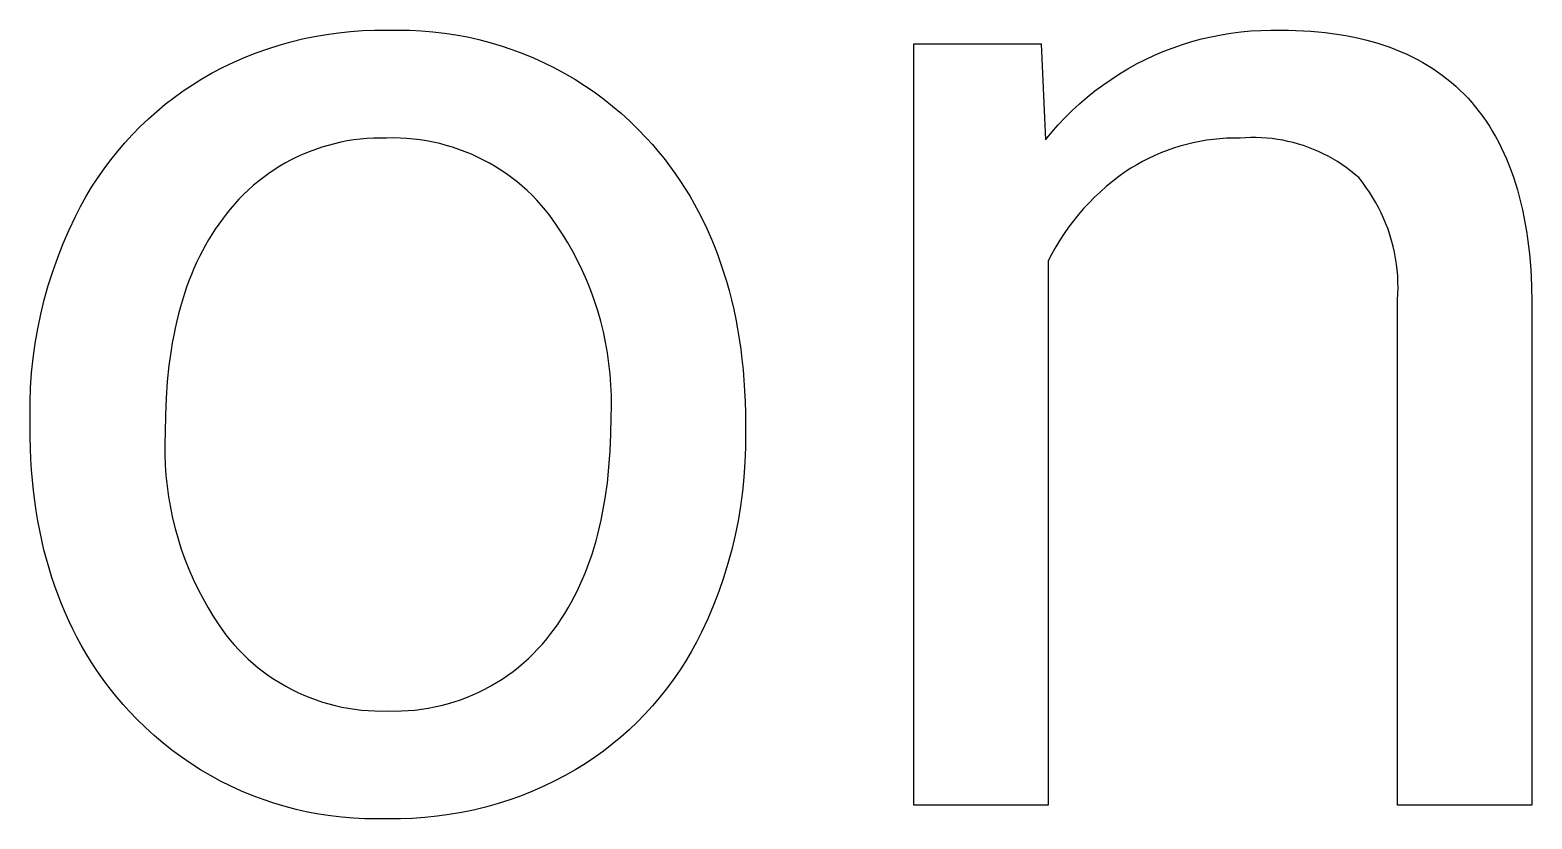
# Model space of a CAD drawing. Header units: millimetres. Extents: x -1480 to 5249, y -840 to 3860.
# Drawn here: x 3058.6 to 3114.9, y -545.5 to -515.9 of the extents above; entities that cross this region are included whole.
import ezdxf

# ---------------------------------------------------------------- set-up
doc = ezdxf.new("R2010")
doc.units = ezdxf.units.MM
doc.header["$MEASUREMENT"] = 0
doc.layers.add('Domyslna', color=7, linetype='Continuous', true_color=0x000000)

msp = doc.modelspace()

# ---------------------------------------------------------------- linework, layer by layer
at = {"layer": 'Domyslna'}
for p, q in [((3067.956, -516.466), (3068.392, -516.344)), ((3068.392, -516.344), (3068.832, -516.236)), ((3068.832, -516.236), (3069.275, -516.144)), ((3069.275, -516.144), (3069.722, -516.067)), ((3069.722, -516.067), (3070.171, -516.005)), ((3070.171, -516.005), (3070.621, -515.959)), ((3070.621, -515.959), (3071.073, -515.928)), ((3071.073, -515.928), (3071.526, -515.913)), ((3071.526, -515.913), (3071.979, -515.913)), ((3071.979, -515.913), (3072.413, -515.904)), ((3072.413, -515.904), (3072.848, -515.91)), ((3072.848, -515.91), (3073.281, -515.931)), ((3073.281, -515.931), (3073.714, -515.967)), ((3073.714, -515.967), (3074.146, -516.018)), ((3074.146, -516.018), (3074.575, -516.083)), ((3074.575, -516.083), (3075.002, -516.164)), ((3075.002, -516.164), (3075.426, -516.259)), ((3075.426, -516.259), (3075.846, -516.368)), ((3075.846, -516.368), (3076.263, -516.492)), ((3101.787, -516.447), (3102.143, -516.337)), ((3102.143, -516.337), (3102.504, -516.239)), ((3102.504, -516.239), (3102.867, -516.154)), ((3102.867, -516.154), (3103.234, -516.081)), ((3103.234, -516.081), (3103.602, -516.021)), ((3103.602, -516.021), (3103.973, -515.974)), ((3103.973, -515.974), (3104.345, -515.94)), ((3104.345, -515.94), (3104.717, -515.918)), ((3104.717, -515.918), (3105.091, -515.909)), ((3105.091, -515.909), (3105.464, -515.913)), ((3105.464, -515.913), (3105.754, -515.916)), ((3105.754, -515.916), (3106.038, -515.923)), ((3106.038, -515.923), (3106.319, -515.936)), ((3106.319, -515.936), (3106.594, -515.953)), ((3106.594, -515.953), (3106.866, -515.975)), ((3106.866, -515.975), (3107.132, -516.003)), ((3107.132, -516.003), (3107.395, -516.035)), ((3107.395, -516.035), (3107.652, -516.073)), ((3107.652, -516.073), (3107.906, -516.115)), ((3107.906, -516.115), (3108.154, -516.162)), ((3108.154, -516.162), (3108.398, -516.215)), ((3108.398, -516.215), (3108.638, -516.272)), ((3108.638, -516.272), (3108.873, -516.334)), ((3108.873, -516.334), (3109.104, -516.401)), ((3109.104, -516.401), (3109.33, -516.474)), ((3066.261, -517.104), (3066.676, -516.923)), ((3066.676, -516.923), (3067.097, -516.756)), ((3067.097, -516.756), (3067.524, -516.604)), ((3067.524, -516.604), (3067.956, -516.466)), ((3076.263, -516.492), (3076.674, -516.63)), ((3076.674, -516.63), (3077.081, -516.783)), ((3077.081, -516.783), (3077.482, -516.949)), ((3077.482, -516.949), (3077.878, -517.129)), ((3091.728, -544.964), (3091.728, -516.418)), ((3091.728, -516.418), (3096.489, -516.418)), ((3096.489, -516.418), (3096.653, -520.026)), ((3100.403, -517.008), (3100.742, -516.85)), ((3100.742, -516.85), (3101.085, -516.703)), ((3101.085, -516.703), (3101.434, -516.569)), ((3101.434, -516.569), (3101.787, -516.447)), ((3109.33, -516.474), (3109.551, -516.551)), ((3109.551, -516.551), (3109.769, -516.633)), ((3109.769, -516.633), (3109.981, -516.72)), ((3109.981, -516.72), (3110.189, -516.812)), ((3110.189, -516.812), (3110.393, -516.91)), ((3110.393, -516.91), (3110.592, -517.012)), ((3065.056, -517.731), (3065.45, -517.508)), ((3065.45, -517.508), (3065.852, -517.299)), ((3065.852, -517.299), (3066.261, -517.104)), ((3077.878, -517.129), (3078.267, -517.323)), ((3078.267, -517.323), (3078.649, -517.529)), ((3078.649, -517.529), (3079.023, -517.749)), ((3099.423, -517.55), (3099.744, -517.358)), ((3099.744, -517.358), (3100.07, -517.177)), ((3100.07, -517.177), (3100.403, -517.008)), ((3110.592, -517.012), (3110.786, -517.119)), ((3110.786, -517.119), (3110.976, -517.231)), ((3110.976, -517.231), (3111.162, -517.348)), ((3111.162, -517.348), (3111.343, -517.47)), ((3111.343, -517.47), (3111.519, -517.597)), ((3064.355, -518.186), (3064.702, -517.953)), ((3064.702, -517.953), (3065.056, -517.731)), ((3079.023, -517.749), (3079.39, -517.982)), ((3079.39, -517.982), (3079.749, -518.227)), ((3098.505, -518.19), (3098.804, -517.966)), ((3098.804, -517.966), (3099.11, -517.753)), ((3099.11, -517.753), (3099.423, -517.55)), ((3111.519, -517.597), (3111.691, -517.729)), ((3111.691, -517.729), (3111.858, -517.866)), ((3111.858, -517.866), (3112.021, -518.008)), ((3112.021, -518.008), (3112.179, -518.155)), ((3063.688, -518.688), (3064.017, -518.431)), ((3064.017, -518.431), (3064.355, -518.186)), ((3079.749, -518.227), (3080.099, -518.484)), ((3080.099, -518.484), (3080.439, -518.754)), ((3097.931, -518.668), (3098.214, -518.424)), ((3098.214, -518.424), (3098.505, -518.19)), ((3112.179, -518.155), (3112.333, -518.307)), ((3112.333, -518.307), (3112.483, -518.464)), ((3112.483, -518.464), (3112.627, -518.626)), ((3112.627, -518.626), (3112.768, -518.793)), ((3063.055, -519.233), (3063.367, -518.955)), ((3063.367, -518.955), (3063.688, -518.688)), ((3080.439, -518.754), (3080.771, -519.035)), ((3080.771, -519.035), (3081.092, -519.327)), ((3097.136, -519.457), (3097.392, -519.185)), ((3097.392, -519.185), (3097.657, -518.922)), ((3097.657, -518.922), (3097.931, -518.668)), ((3112.768, -518.793), (3112.904, -518.965)), ((3112.904, -518.965), (3113.035, -519.142)), ((3113.035, -519.142), (3113.162, -519.323)), ((3062.46, -519.819), (3062.753, -519.521)), ((3062.753, -519.521), (3063.055, -519.233)), ((3081.092, -519.327), (3081.404, -519.63)), ((3081.404, -519.63), (3081.704, -519.943)), ((3096.653, -520.026), (3096.889, -519.737)), ((3096.889, -519.737), (3097.136, -519.457)), ((3113.162, -519.323), (3113.284, -519.51)), ((3113.284, -519.51), (3113.402, -519.702)), ((3113.402, -519.702), (3113.515, -519.899)), ((3061.906, -520.444), (3062.178, -520.127)), ((3062.178, -520.127), (3062.46, -519.819)), ((3069.547, -520.299), (3069.313, -520.378)), ((3069.783, -520.228), (3069.547, -520.299)), ((3070.022, -520.165), (3069.783, -520.228)), ((3070.262, -520.11), (3070.022, -520.165)), ((3070.505, -520.063), (3070.262, -520.11)), ((3070.748, -520.024), (3070.505, -520.063)), ((3070.993, -519.994), (3070.748, -520.024)), ((3071.239, -519.972), (3070.993, -519.994)), ((3071.486, -519.958), (3071.239, -519.972)), ((3071.732, -519.952), (3071.486, -519.958)), ((3071.979, -519.955), (3071.732, -519.952)), ((3072.23, -519.951), (3071.979, -519.955)), ((3072.48, -519.956), (3072.23, -519.951)), ((3072.731, -519.97), (3072.48, -519.956)), ((3072.98, -519.992), (3072.731, -519.97)), ((3073.229, -520.022), (3072.98, -519.992)), ((3073.477, -520.061), (3073.229, -520.022)), ((3073.723, -520.108), (3073.477, -520.061)), ((3073.968, -520.163), (3073.723, -520.108)), ((3074.21, -520.227), (3073.968, -520.163)), ((3074.45, -520.299), (3074.21, -520.227)), ((3074.688, -520.379), (3074.45, -520.299)), ((3081.704, -519.943), (3081.933, -520.198)), ((3081.933, -520.198), (3082.154, -520.457)), ((3101.453, -520.333), (3101.214, -520.417)), ((3101.694, -520.257), (3101.453, -520.333)), ((3101.938, -520.19), (3101.694, -520.257)), ((3102.185, -520.13), (3101.938, -520.19)), ((3102.433, -520.08), (3102.185, -520.13)), ((3102.682, -520.037), (3102.433, -520.08)), ((3102.933, -520.004), (3102.682, -520.037)), ((3103.185, -519.979), (3102.933, -520.004)), ((3103.438, -519.962), (3103.185, -519.979)), ((3103.691, -519.954), (3103.438, -519.962)), ((3103.944, -519.955), (3103.691, -519.954)), ((3104.144, -519.941), (3103.944, -519.955)), ((3104.345, -519.935), (3104.144, -519.941)), ((3104.545, -519.935), (3104.345, -519.935)), ((3104.746, -519.941), (3104.545, -519.935)), ((3104.946, -519.955), (3104.746, -519.941)), ((3105.146, -519.975), (3104.946, -519.955)), ((3105.345, -520.003), (3105.146, -519.975)), ((3105.542, -520.036), (3105.345, -520.003)), ((3105.739, -520.077), (3105.542, -520.036)), ((3105.934, -520.124), (3105.739, -520.077)), ((3106.127, -520.178), (3105.934, -520.124)), ((3106.319, -520.238), (3106.127, -520.178)), ((3106.508, -520.305), (3106.319, -520.238)), ((3106.695, -520.378), (3106.508, -520.305)), ((3113.515, -519.899), (3113.623, -520.101)), ((3113.623, -520.101), (3113.728, -520.307)), ((3113.728, -520.307), (3113.827, -520.519)), ((3061.396, -521.105), (3061.645, -520.77)), ((3061.645, -520.77), (3061.906, -520.444)), ((3068.191, -520.888), (3067.978, -521.012)), ((3068.408, -520.771), (3068.191, -520.888)), ((3068.629, -520.661), (3068.408, -520.771)), ((3068.854, -520.559), (3068.629, -520.661)), ((3069.082, -520.465), (3068.854, -520.559)), ((3069.313, -520.378), (3069.082, -520.465)), ((3074.923, -520.467), (3074.688, -520.379)), ((3075.155, -520.562), (3074.923, -520.467)), ((3075.383, -520.666), (3075.155, -520.562)), ((3075.608, -520.777), (3075.383, -520.666)), ((3075.828, -520.896), (3075.608, -520.777)), ((3076.045, -521.022), (3075.828, -520.896)), ((3082.154, -520.457), (3082.368, -520.722)), ((3082.368, -520.722), (3082.574, -520.992)), ((3100.292, -520.833), (3100.071, -520.957)), ((3100.517, -520.718), (3100.292, -520.833)), ((3100.746, -520.609), (3100.517, -520.718)), ((3100.978, -520.509), (3100.746, -520.609)), ((3101.214, -520.417), (3100.978, -520.509)), ((3106.879, -520.457), (3106.695, -520.378)), ((3107.061, -520.543), (3106.879, -520.457)), ((3107.239, -520.634), (3107.061, -520.543)), ((3107.415, -520.732), (3107.239, -520.634)), ((3107.587, -520.836), (3107.415, -520.732)), ((3107.755, -520.945), (3107.587, -520.836)), ((3113.827, -520.519), (3113.922, -520.736)), ((3113.922, -520.736), (3114.013, -520.958)), ((3060.93, -521.799), (3061.157, -521.448)), ((3061.157, -521.448), (3061.396, -521.105)), ((3067.365, -521.427), (3067.171, -521.579)), ((3067.565, -521.282), (3067.365, -521.427)), ((3067.769, -521.144), (3067.565, -521.282)), ((3067.978, -521.012), (3067.769, -521.144)), ((3076.257, -521.156), (3076.045, -521.022)), ((3076.465, -521.296), (3076.257, -521.156)), ((3076.667, -521.444), (3076.465, -521.296)), ((3076.865, -521.598), (3076.667, -521.444)), ((3082.574, -520.992), (3082.774, -521.267)), ((3082.774, -521.267), (3082.966, -521.548)), ((3099.4, -521.398), (3099.164, -521.579)), ((3099.642, -521.226), (3099.4, -521.398)), ((3099.854, -521.088), (3099.642, -521.226)), ((3100.071, -520.957), (3099.854, -521.088)), ((3107.92, -521.06), (3107.755, -520.945)), ((3108.08, -521.18), (3107.92, -521.06)), ((3108.236, -521.306), (3108.08, -521.18)), ((3108.388, -521.437), (3108.236, -521.306)), ((3108.527, -521.612), (3108.388, -521.437)), ((3114.013, -520.958), (3114.099, -521.184)), ((3114.099, -521.184), (3114.181, -521.416)), ((3114.181, -521.416), (3114.258, -521.653)), ((3060.716, -522.157), (3060.93, -521.799)), ((3066.798, -521.902), (3066.619, -522.073)), ((3066.981, -521.738), (3066.798, -521.902)), ((3067.171, -521.579), (3066.981, -521.738)), ((3077.057, -521.759), (3076.865, -521.598)), ((3077.244, -521.926), (3077.057, -521.759)), ((3077.425, -522.1), (3077.244, -521.926)), ((3082.966, -521.548), (3083.151, -521.834)), ((3083.151, -521.834), (3083.329, -522.124)), ((3098.711, -521.964), (3098.495, -522.167)), ((3098.934, -521.767), (3098.711, -521.964)), ((3099.164, -521.579), (3098.934, -521.767)), ((3108.66, -521.792), (3108.527, -521.612)), ((3108.787, -521.977), (3108.66, -521.792)), ((3108.907, -522.165), (3108.787, -521.977)), ((3114.258, -521.653), (3114.33, -521.894)), ((3114.33, -521.894), (3114.398, -522.141)), ((3060.323, -522.894), (3060.513, -522.522)), ((3060.513, -522.522), (3060.716, -522.157)), ((3066.281, -522.432), (3066.121, -522.62)), ((3066.447, -522.249), (3066.281, -522.432)), ((3066.619, -522.073), (3066.447, -522.249)), ((3077.6, -522.279), (3077.425, -522.1)), ((3077.769, -522.465), (3077.6, -522.279)), ((3077.931, -522.656), (3077.769, -522.465)), ((3083.329, -522.124), (3083.499, -522.421)), ((3083.499, -522.421), (3083.662, -522.722)), ((3098.084, -522.596), (3097.889, -522.821)), ((3098.286, -522.378), (3098.084, -522.596)), ((3098.495, -522.167), (3098.286, -522.378)), ((3109.021, -522.358), (3108.907, -522.165)), ((3109.128, -522.554), (3109.021, -522.358)), ((3109.228, -522.754), (3109.128, -522.554)), ((3114.398, -522.141), (3114.462, -522.392)), ((3114.462, -522.392), (3114.521, -522.649)), ((3060.084, -523.397), (3060.323, -522.894)), ((3065.826, -522.994), (3065.69, -523.18)), ((3065.967, -522.813), (3065.826, -522.994)), ((3066.121, -522.62), (3065.967, -522.813)), ((3078.087, -522.852), (3077.931, -522.656)), ((3078.321, -523.18), (3078.087, -522.852)), ((3083.662, -522.722), (3083.818, -523.028)), ((3083.818, -523.028), (3083.967, -523.34)), ((3097.703, -523.052), (3097.524, -523.29)), ((3097.889, -522.821), (3097.703, -523.052)), ((3109.321, -522.958), (3109.228, -522.754)), ((3109.407, -523.164), (3109.321, -522.958)), ((3114.521, -522.649), (3114.575, -522.911)), ((3114.575, -522.911), (3114.625, -523.177)), ((3059.863, -523.908), (3060.084, -523.397)), ((3065.431, -523.566), (3065.309, -523.766)), ((3065.559, -523.37), (3065.431, -523.566)), ((3065.69, -523.18), (3065.559, -523.37)), ((3078.544, -523.516), (3078.321, -523.18)), ((3078.755, -523.86), (3078.544, -523.516)), ((3083.967, -523.34), (3084.108, -523.657)), ((3084.108, -523.657), (3084.242, -523.979)), ((3097.354, -523.534), (3097.192, -523.783)), ((3097.524, -523.29), (3097.354, -523.534)), ((3109.485, -523.374), (3109.407, -523.164)), ((3109.557, -523.585), (3109.485, -523.374)), ((3109.621, -523.8), (3109.557, -523.585)), ((3114.625, -523.177), (3114.671, -523.449)), ((3114.671, -523.449), (3114.712, -523.725)), ((3114.712, -523.725), (3114.748, -524.007)), ((3059.659, -524.426), (3059.863, -523.908)), ((3065.077, -524.181), (3064.967, -524.396)), ((3065.191, -523.971), (3065.077, -524.181)), ((3065.309, -523.766), (3065.191, -523.971)), ((3078.954, -524.21), (3078.755, -523.86)), ((3079.141, -524.567), (3078.954, -524.21)), ((3084.242, -523.979), (3084.369, -524.306)), ((3097.039, -524.037), (3096.894, -524.297)), ((3097.192, -523.783), (3097.039, -524.037)), ((3109.678, -524.016), (3109.621, -523.8)), ((3109.727, -524.234), (3109.678, -524.016)), ((3109.769, -524.454), (3109.727, -524.234)), ((3114.748, -524.007), (3114.78, -524.293)), ((3059.473, -524.951), (3059.659, -524.426)), ((3064.762, -524.839), (3064.666, -525.068)), ((3064.863, -524.615), (3064.762, -524.839)), ((3064.967, -524.396), (3064.863, -524.615)), ((3079.316, -524.93), (3079.141, -524.567)), ((3084.369, -524.306), (3084.489, -524.638)), ((3084.489, -524.638), (3084.601, -524.976)), ((3096.894, -524.297), (3096.759, -524.561)), ((3096.759, -524.561), (3096.759, -544.964)), ((3109.803, -524.675), (3109.769, -524.454)), ((3109.829, -524.897), (3109.803, -524.675)), ((3114.78, -524.293), (3114.83, -524.881)), ((3059.304, -525.481), (3059.473, -524.951)), ((3064.575, -525.302), (3064.488, -525.541)), ((3064.666, -525.068), (3064.575, -525.302)), ((3079.478, -525.299), (3079.316, -524.93)), ((3079.628, -525.673), (3079.478, -525.299)), ((3084.601, -524.976), (3084.707, -525.319)), ((3084.707, -525.319), (3084.804, -525.667)), ((3109.848, -525.12), (3109.829, -524.897)), ((3109.859, -525.343), (3109.848, -525.12)), ((3109.862, -525.567), (3109.859, -525.343)), ((3114.83, -524.881), (3114.863, -525.489)), ((3059.154, -526.018), (3059.304, -525.481)), ((3064.405, -525.785), (3064.327, -526.033)), ((3064.488, -525.541), (3064.405, -525.785)), ((3079.765, -526.052), (3079.628, -525.673)), ((3084.804, -525.667), (3084.895, -526.02)), ((3109.845, -526.014), (3109.858, -525.791)), ((3109.858, -525.791), (3109.862, -525.567)), ((3114.863, -525.489), (3114.877, -526.117)), ((3059.023, -526.559), (3059.154, -526.018)), ((3064.253, -526.286), (3064.184, -526.544)), ((3064.327, -526.033), (3064.253, -526.286)), ((3079.888, -526.435), (3079.765, -526.052)), ((3079.999, -526.823), (3079.888, -526.435)), ((3084.895, -526.02), (3084.978, -526.378)), ((3084.978, -526.378), (3085.055, -526.742)), ((3109.845, -544.964), (3109.845, -526.014)), ((3114.877, -526.117), (3114.877, -544.964)), ((3058.909, -527.104), (3059.023, -526.559)), ((3064.059, -527.075), (3064.004, -527.347)), ((3064.12, -526.807), (3064.059, -527.075)), ((3064.184, -526.544), (3064.12, -526.807)), ((3080.096, -527.214), (3079.999, -526.823)), ((3085.055, -526.742), (3085.124, -527.111)), ((3058.738, -528.204), (3058.814, -527.653)), ((3058.814, -527.653), (3058.909, -527.104)), ((3063.952, -527.624), (3063.905, -527.906)), ((3064.004, -527.347), (3063.952, -527.624)), ((3080.18, -527.608), (3080.096, -527.214)), ((3080.251, -528.005), (3080.18, -527.608)), ((3085.124, -527.111), (3085.185, -527.485)), ((3085.185, -527.485), (3085.24, -527.864)), ((3058.681, -528.758), (3058.738, -528.204)), ((3063.905, -527.906), (3063.825, -528.485)), ((3080.307, -528.404), (3080.251, -528.005)), ((3085.24, -527.864), (3085.287, -528.248)), ((3058.643, -529.314), (3058.681, -528.758)), ((3063.825, -528.485), (3063.763, -529.083)), ((3080.351, -528.805), (3080.307, -528.404)), ((3085.287, -528.248), (3085.327, -528.638)), ((3085.327, -528.638), (3085.359, -529.033)), ((3058.623, -529.87), (3058.643, -529.314)), ((3063.763, -529.083), (3063.718, -529.7)), ((3080.38, -529.207), (3080.351, -528.805)), ((3080.396, -529.609), (3080.38, -529.207)), ((3085.359, -529.033), (3085.385, -529.433)), ((3058.623, -530.427), (3058.623, -529.87)), ((3063.718, -529.7), (3063.691, -530.336)), ((3080.398, -530.012), (3080.396, -529.609)), ((3085.385, -529.433), (3085.403, -529.838)), ((3085.403, -529.838), (3085.414, -530.248)), ((3058.623, -530.77), (3058.623, -530.427)), ((3063.691, -530.336), (3063.682, -530.991)), ((3080.377, -531.058), (3080.386, -530.415)), ((3080.386, -530.415), (3080.398, -530.012)), ((3085.414, -530.248), (3085.417, -530.664)), ((3058.626, -531.183), (3058.623, -530.77)), ((3063.682, -530.991), (3063.669, -531.394)), ((3085.417, -530.664), (3085.417, -531.007)), ((3085.417, -531.007), (3085.417, -531.558)), ((3058.637, -531.59), (3058.626, -531.183)), ((3058.655, -531.992), (3058.637, -531.59)), ((3063.669, -531.394), (3063.67, -531.798)), ((3080.351, -531.683), (3080.377, -531.058)), ((3085.417, -531.558), (3085.399, -532.109)), ((3058.681, -532.389), (3058.655, -531.992)), ((3063.67, -531.798), (3063.684, -532.201)), ((3080.307, -532.29), (3080.351, -531.683)), ((3085.399, -532.109), (3085.362, -532.659)), ((3058.713, -532.781), (3058.681, -532.389)), ((3063.684, -532.201), (3063.712, -532.603)), ((3063.712, -532.603), (3063.754, -533.004)), ((3080.245, -532.879), (3080.307, -532.29)), ((3085.362, -532.659), (3085.307, -533.208)), ((3058.753, -533.168), (3058.713, -532.781)), ((3058.8, -533.55), (3058.753, -533.168)), ((3063.754, -533.004), (3063.809, -533.404)), ((3080.166, -533.45), (3080.245, -532.879)), ((3085.307, -533.208), (3085.234, -533.754)), ((3058.855, -533.927), (3058.8, -533.55)), ((3063.809, -533.404), (3063.878, -533.801)), ((3063.878, -533.801), (3063.96, -534.196)), ((3080.069, -534.002), (3080.119, -533.728)), ((3080.119, -533.728), (3080.166, -533.45)), ((3085.234, -533.754), (3085.142, -534.298)), ((3058.916, -534.298), (3058.855, -533.927)), ((3058.985, -534.665), (3058.916, -534.298)), ((3063.96, -534.196), (3064.056, -534.588)), ((3079.954, -534.537), (3080.013, -534.272)), ((3080.013, -534.272), (3080.069, -534.002)), ((3085.142, -534.298), (3085.032, -534.838)), ((3059.061, -535.026), (3058.985, -534.665)), ((3064.056, -534.588), (3064.165, -534.976)), ((3064.165, -534.976), (3064.288, -535.36)), ((3079.822, -535.053), (3079.89, -534.797)), ((3079.89, -534.797), (3079.954, -534.537)), ((3085.032, -534.838), (3084.905, -535.375)), ((3059.145, -535.383), (3059.061, -535.026)), ((3059.235, -535.734), (3059.145, -535.383)), ((3064.288, -535.36), (3064.423, -535.74)), ((3079.672, -535.551), (3079.749, -535.304)), ((3079.749, -535.304), (3079.822, -535.053)), ((3084.905, -535.375), (3084.76, -535.907)), ((3059.333, -536.08), (3059.235, -535.734)), ((3059.438, -536.421), (3059.333, -536.08)), ((3064.423, -535.74), (3064.571, -536.115)), ((3079.414, -536.264), (3079.504, -536.031)), ((3079.504, -536.031), (3079.59, -535.793)), ((3079.59, -535.793), (3079.672, -535.551)), ((3084.76, -535.907), (3084.597, -536.433)), ((3059.551, -536.757), (3059.438, -536.421)), ((3064.571, -536.115), (3064.732, -536.485)), ((3064.732, -536.485), (3064.905, -536.849)), ((3079.22, -536.717), (3079.319, -536.493)), ((3079.319, -536.493), (3079.414, -536.264)), ((3084.597, -536.433), (3084.416, -536.954)), ((3059.67, -537.088), (3059.551, -536.757)), ((3059.797, -537.414), (3059.67, -537.088)), ((3064.905, -536.849), (3065.091, -537.207)), ((3065.091, -537.207), (3065.289, -537.559)), ((3078.895, -537.362), (3079.008, -537.152)), ((3079.008, -537.152), (3079.116, -536.937)), ((3079.116, -536.937), (3079.22, -536.717)), ((3084.416, -536.954), (3084.218, -537.469)), ((3059.932, -537.734), (3059.797, -537.414)), ((3060.073, -538.05), (3059.932, -537.734)), ((3065.289, -537.559), (3065.499, -537.903)), ((3078.532, -537.967), (3078.657, -537.77)), ((3078.657, -537.77), (3078.778, -537.568)), ((3078.778, -537.568), (3078.895, -537.362)), ((3084.218, -537.469), (3084.004, -537.977)), ((3060.222, -538.36), (3060.073, -538.05)), ((3065.499, -537.903), (3065.72, -538.24)), ((3065.72, -538.24), (3065.953, -538.57)), ((3078.128, -538.53), (3078.267, -538.347)), ((3078.267, -538.347), (3078.401, -538.159)), ((3078.401, -538.159), (3078.532, -537.967)), ((3084.004, -537.977), (3083.772, -538.477)), ((3060.378, -538.666), (3060.222, -538.36)), ((3060.541, -538.966), (3060.378, -538.666)), ((3065.953, -538.57), (3066.108, -538.764)), ((3066.108, -538.764), (3066.27, -538.953)), ((3077.812, -538.919), (3077.973, -538.727)), ((3077.973, -538.727), (3078.128, -538.53)), ((3083.584, -538.848), (3083.384, -539.213)), ((3083.772, -538.477), (3083.584, -538.848)), ((3060.711, -539.261), (3060.541, -538.966)), ((3060.889, -539.551), (3060.711, -539.261)), ((3066.27, -538.953), (3066.439, -539.137)), ((3066.439, -539.137), (3066.613, -539.315)), ((3066.613, -539.315), (3066.794, -539.487)), ((3077.104, -539.627), (3077.29, -539.459)), ((3077.29, -539.459), (3077.47, -539.285)), ((3077.47, -539.285), (3077.644, -539.105)), ((3077.644, -539.105), (3077.812, -538.919)), ((3083.384, -539.213), (3083.171, -539.571)), ((3061.074, -539.836), (3060.889, -539.551)), ((3061.266, -540.116), (3061.074, -539.836)), ((3066.794, -539.487), (3066.98, -539.652)), ((3066.98, -539.652), (3067.172, -539.811)), ((3067.172, -539.811), (3067.368, -539.964)), ((3067.368, -539.964), (3067.57, -540.11)), ((3076.514, -540.091), (3076.716, -539.944)), ((3076.716, -539.944), (3076.913, -539.789)), ((3076.913, -539.789), (3077.104, -539.627)), ((3082.947, -539.921), (3082.71, -540.263)), ((3083.171, -539.571), (3082.947, -539.921)), ((3061.465, -540.391), (3061.266, -540.116)), ((3061.672, -540.661), (3061.465, -540.391)), ((3067.57, -540.11), (3067.777, -540.249)), ((3067.777, -540.249), (3067.989, -540.38)), ((3067.989, -540.38), (3068.204, -540.505)), ((3068.204, -540.505), (3068.424, -540.622)), ((3075.658, -540.612), (3075.878, -540.493)), ((3075.878, -540.493), (3076.095, -540.366)), ((3076.095, -540.366), (3076.307, -540.232)), ((3076.307, -540.232), (3076.514, -540.091)), ((3082.462, -540.598), (3082.203, -540.923)), ((3082.71, -540.263), (3082.462, -540.598)), ((3061.886, -540.925), (3061.672, -540.661)), ((3062.107, -541.185), (3061.886, -540.925)), ((3068.424, -540.622), (3068.648, -540.732)), ((3068.648, -540.732), (3068.875, -540.834)), ((3068.875, -540.834), (3069.105, -540.929)), ((3069.105, -540.929), (3069.339, -541.015)), ((3069.339, -541.015), (3069.575, -541.094)), ((3069.575, -541.094), (3069.814, -541.164)), ((3069.814, -541.164), (3070.055, -541.227)), ((3074.02, -541.225), (3074.262, -541.162)), ((3074.262, -541.162), (3074.502, -541.09)), ((3074.502, -541.09), (3074.74, -541.01)), ((3074.74, -541.01), (3074.974, -540.922)), ((3074.974, -540.922), (3075.206, -540.827)), ((3075.206, -540.827), (3075.434, -540.723)), ((3075.434, -540.723), (3075.658, -540.612)), ((3082.203, -540.923), (3081.933, -541.24)), ((3062.336, -541.439), (3062.107, -541.185)), ((3062.635, -541.753), (3062.336, -541.439)), ((3070.055, -541.227), (3070.299, -541.281)), ((3070.299, -541.281), (3070.543, -541.327)), ((3070.543, -541.327), (3070.79, -541.365)), ((3070.79, -541.365), (3071.037, -541.394)), ((3071.037, -541.394), (3071.285, -541.415)), ((3071.285, -541.415), (3071.534, -541.428)), ((3071.534, -541.428), (3071.783, -541.432)), ((3071.783, -541.432), (3072.032, -541.428)), ((3072.032, -541.428), (3072.283, -541.432)), ((3072.283, -541.432), (3072.533, -541.428)), ((3072.533, -541.428), (3072.783, -541.415)), ((3072.783, -541.415), (3073.033, -541.394)), ((3073.033, -541.394), (3073.282, -541.365)), ((3073.282, -541.365), (3073.529, -541.327)), ((3073.529, -541.327), (3073.775, -541.28)), ((3073.775, -541.28), (3074.02, -541.225)), ((3081.652, -541.547), (3081.361, -541.844)), ((3081.933, -541.24), (3081.652, -541.547)), ((3062.945, -542.055), (3062.635, -541.753)), ((3063.266, -542.347), (3062.945, -542.055)), ((3081.06, -542.131), (3080.75, -542.408)), ((3081.361, -541.844), (3081.06, -542.131)), ((3063.596, -542.627), (3063.266, -542.347)), ((3063.936, -542.896), (3063.596, -542.627)), ((3080.43, -542.675), (3080.101, -542.93)), ((3080.75, -542.408), (3080.43, -542.675)), ((3064.284, -543.153), (3063.936, -542.896)), ((3064.642, -543.398), (3064.284, -543.153)), ((3065.007, -543.631), (3064.642, -543.398)), ((3079.419, -543.406), (3079.066, -543.626)), ((3079.764, -543.174), (3079.419, -543.406)), ((3080.101, -542.93), (3079.764, -543.174)), ((3065.381, -543.85), (3065.007, -543.631)), ((3065.762, -544.057), (3065.381, -543.85)), ((3078.665, -543.853), (3078.257, -544.065)), ((3079.066, -543.626), (3078.665, -543.853)), ((3066.149, -544.251), (3065.762, -544.057)), ((3066.544, -544.431), (3066.149, -544.251)), ((3066.944, -544.597), (3066.544, -544.431)), ((3077.42, -544.448), (3076.992, -544.617)), ((3077.842, -544.264), (3077.42, -544.448)), ((3078.257, -544.065), (3077.842, -544.264)), ((3067.349, -544.749), (3066.944, -544.597)), ((3067.76, -544.888), (3067.349, -544.749)), ((3068.175, -545.012), (3067.76, -544.888)), ((3068.594, -545.121), (3068.175, -545.012)), ((3075.677, -545.035), (3075.23, -545.144)), ((3076.12, -544.911), (3075.677, -545.035)), ((3076.558, -544.771), (3076.12, -544.911)), ((3076.992, -544.617), (3076.558, -544.771)), ((3096.759, -544.964), (3091.728, -544.964)), ((3114.877, -544.964), (3109.845, -544.964)), ((3069.017, -545.217), (3068.594, -545.121)), ((3069.443, -545.297), (3069.017, -545.217)), ((3069.871, -545.363), (3069.443, -545.297)), ((3070.301, -545.414), (3069.871, -545.363)), ((3070.733, -545.45), (3070.301, -545.414)), ((3071.166, -545.472), (3070.733, -545.45)), ((3071.599, -545.478), (3071.166, -545.472)), ((3072.032, -545.469), (3071.599, -545.478)), ((3072.492, -545.47), (3072.032, -545.469)), ((3072.952, -545.455), (3072.492, -545.47)), ((3073.412, -545.425), (3072.952, -545.455)), ((3073.869, -545.378), (3073.412, -545.425)), ((3074.325, -545.316), (3073.869, -545.378)), ((3074.779, -545.238), (3074.325, -545.316)), ((3075.23, -545.144), (3074.779, -545.238))]:
    msp.add_line(p, q, dxfattribs=at)

doc.saveas('drawing.dxf')
